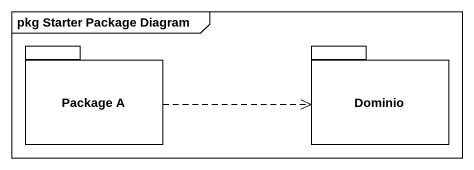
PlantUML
@startuml
mainframe pkg Starter Package Diagram
package "Package A" as Package_A {
}
package Dominio {
}
Package_A .right.> Dominio
@enduml
